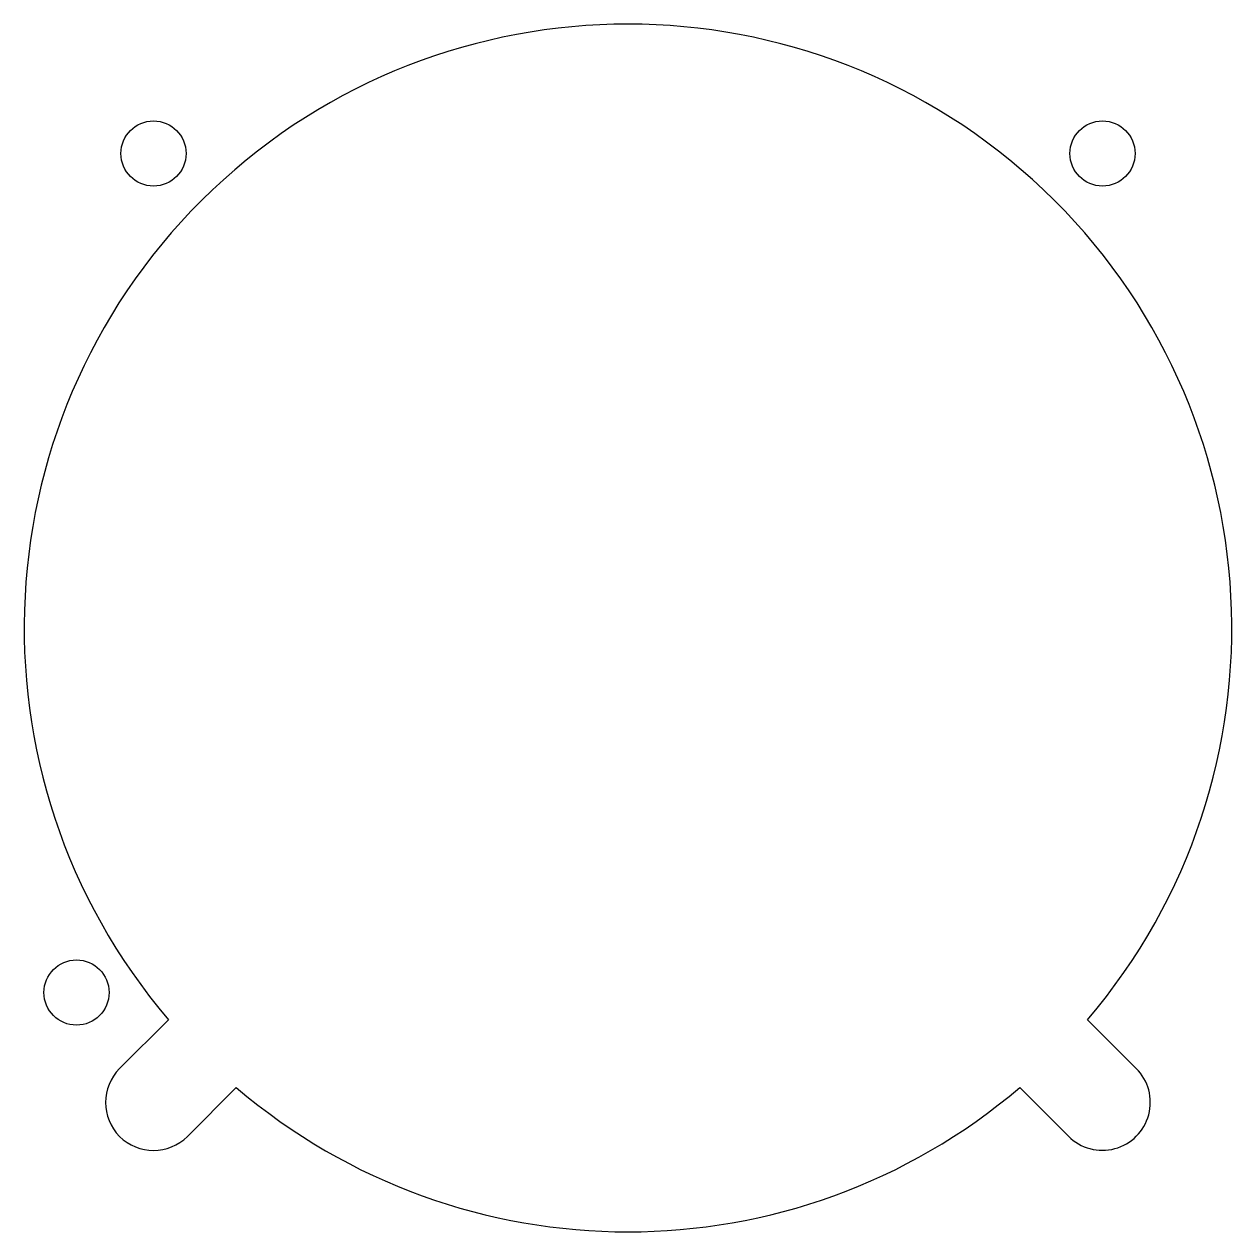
# Model space of a CAD drawing. Header units: millimetres. Extents: x -40 to 40, y -40 to 40.
import ezdxf

# ---------------------------------------------------------------- set-up
doc = ezdxf.new("R2010")
doc.units = ezdxf.units.MM
doc.layers.get('0').update_dxf_attribs({"linetype": 'CONTINUOUS'})

msp = doc.modelspace()

# ---------------------------------------------------------------- linework, layer by layer
msp.add_lwpolyline([(-29.186, -33.676), (-25.95, -30.44, 0.368407), (25.951, -30.439), (29.18, -33.668, 1), (33.67, -29.178), (30.441, -25.949, 2.166505), (-30.44, -25.95), (-33.676, -29.186, 1)], format="xyb", close=True)
for centre in [(-31.431, 31.431), (31.431, 31.431), (-36.53, -24.149)]:
    msp.add_circle(centre, 2.159)

doc.saveas('drawing.dxf')
